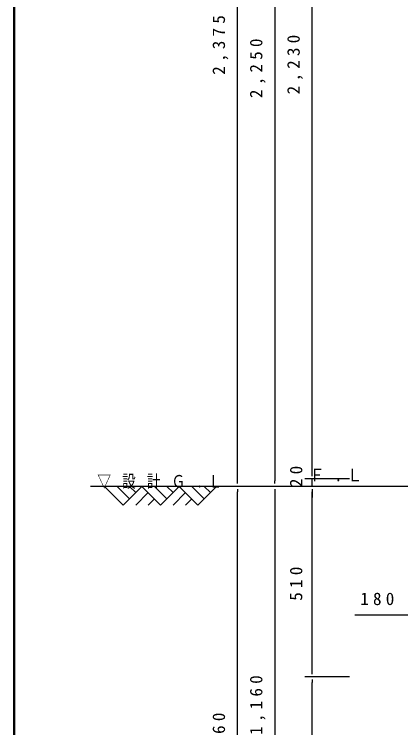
# Model space of a CAD drawing. Units: millimetres on the paper, enlarged 30 times, with parts at other scales. Extents: x -13498 to 309, y -53460 to 8010.
# Drawn here: x -11550 to -9998, y -6144 to -3279 of the extents above; entities that cross this region are included whole.
import ezdxf

# ---------------------------------------------------------------- set-up
doc = ezdxf.new("R2010")
doc.units = ezdxf.units.MM
doc.header["$LTSCALE"] = 30
doc.layers.add('layer1', color=4, linetype='Continuous', lineweight=25)
doc.styles.add('ＭＳ ゴシック', font='')
doc.styles.get('ＭＳ ゴシック').set_extended_font_data('MS Gothic')

msp = doc.modelspace()

# ---------------------------------------------------------------- linework, layer by layer
at = {"layer": 'layer1', "color": 7, "lineweight": 50}
msp.add_line((-11550, -900), (-11550, -8910), dxfattribs=at)
at = {"layer": 'layer1'}
for p, q in [((-10653.75, -5152.5), (-10653.75, -1635)), ((-10503.75, -1822.5), (-10503.75, -5152.5)), ((-10353.75, -5122.5), (-10353.75, -1822.5)), ((-10353.75, -5122.5), (-10353.75, -5100)), ((-10353.75, -5133.75), (-10353.75, -5122.5)), ((-10353.75, -5133.75), (-10353.75, -5122.5)), ((-10653.75, -5163.75), (-10653.75, -5152.5)), ((-10503.75, -5163.75), (-10503.75, -5152.5)), ((-10203.75, -5145), (-10383.75, -5145)), ((-10203.75, -5145), (-10383.75, -5145)), ((-10353.75, -5175), (-10353.75, -5145)), ((-11187.22, -5175), (-11112.22, -5250)), ((-11087.22, -5225), (-11137.22, -5175)), ((-11112.22, -5250), (-11037.22, -5175)), ((-11062.22, -5200), (-11087.22, -5175)), ((-11037.22, -5175), (-10962.22, -5250)), ((-10987.22, -5175), (-10937.22, -5225)), ((-10962.22, -5250), (-10887.22, -5175)), ((-10937.22, -5175), (-10912.22, -5200)), ((-10887.22, -5175), (-10812.22, -5250)), ((-10787.22, -5225), (-10837.22, -5175)), ((-10812.22, -5250), (-10737.22, -5175)), ((-10762.22, -5200), (-10787.22, -5175)), ((-10503.75, -5175), (-10683.75, -5175)), ((-10503.75, -5175), (-10683.75, -5175)), ((-10653.75, -5186.25), (-10653.75, -5197.5)), ((-10353.75, -5175), (-10533.75, -5175)), ((-10353.75, -5175), (-10533.75, -5175)), ((-10503.75, -5186.25), (-10503.75, -5197.5)), ((-10203.75, -5175), (-10383.75, -5175)), ((-10203.75, -5175), (-10383.75, -5175)), ((-10353.75, -5186.25), (-10353.75, -5197.5)), ((-10353.75, -5186.25), (-10353.75, -5197.5)), ((-11012.22, -5200), (-11062.22, -5250)), ((-10912.22, -5250), (-10862.22, -5200)), ((-10653.75, -7192.5), (-10653.75, -5197.5)), ((-10503.75, -5197.5), (-10503.75, -6892.5)), ((-10353.75, -5197.5), (-10353.75, -5220)), ((-10353.75, -5917.5), (-10353.75, -5197.5)), ((-10987.22, -5225), (-11012.22, -5250)), ((-10862.22, -5250), (-10837.22, -5225)), ((-10182.5, -5691.37), (-9701.25, -5691.37)), ((-10353.75, -5928.75), (-10353.75, -5917.5)), ((-10203.75, -5940), (-10383.75, -5940)), ((-10203.75, -5940), (-10383.75, -5940)), ((-10353.75, -5951.25), (-10353.75, -5962.5)), ((-10353.75, -6517.5), (-10353.75, -5962.5))]:
    msp.add_line(p, q, dxfattribs=at)
at = {"layer": 'layer1', "color": 20}
msp.add_line((-9948.75, -5175), (-11244.44, -5175), dxfattribs=at)

# ---------------------------------------------------------------- texts
at = {"layer": 'layer1', "color": 3, "char_height": 50.26, "attachment_point": 5, "rotation": 90, "style": 'ＭＳ ゴシック'}
for s, insert in [('\\T1.5;2,375', (-10722.37, -3393.75)), ('\\T1.5;2,250', (-10572.37, -3487.5)), ('\\T1.5;2,230', (-10422.37, -3472.5)), ('\\T1.5;20', (-10418.03, -5126.61)), ('\\T1.5;510', (-10418.03, -5557.5)), ('\\T1.5;1,160', (-10572.37, -6045)), ('\\T1.5;1,360', (-10722.37, -6195))]:
    msp.add_mtext(s, dxfattribs=dict(at, insert=insert))
at = {"layer": 'layer1', "color": 3, "char_height": 50.26, "style": 'ＭＳ ゴシック'}
for s, insert, attachment_point in [('\\T1.81;\\W0.8;▽設計Ｇ.Ｌ', (-11216.23, -5185.16), 7), ('\\T1.64;\\W0.9;Ｆ.Ｌ', (-10365.18, -5155.16), 7), ('\\T1.5;180', (-10083.75, -5627.09), 5)]:
    msp.add_mtext(s, dxfattribs=dict(at, insert=insert, attachment_point=attachment_point))

doc.saveas('drawing.dxf')
